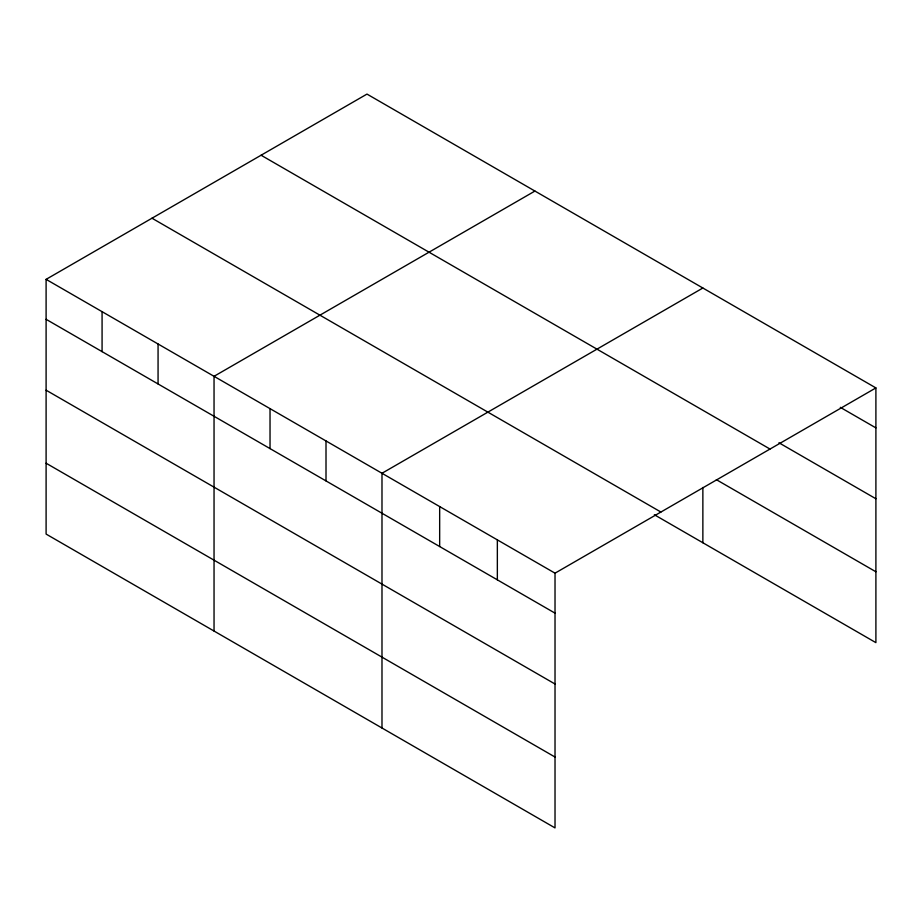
<?xml version="1.0" encoding="UTF-8"?>
<svg xmlns="http://www.w3.org/2000/svg" width="922" height="922" viewBox="0 0 922 922"><rect width="100%" height="100%" fill="white"/><g stroke="black" fill="none" stroke-linecap="round" stroke-linejoin="round"><path stroke-width="1.38" d="M46.1 279.354L555.021 573.173L555.021 827.91L46.1 534.08L46.1 279.354L366.979 94.09L875.9 387.92L875.9 642.646L654.343 514.741M534.921 191.061L214.042 376.314L214.042 631.04M702.864 288.021L381.985 473.274L381.985 728M555.021 573.173L875.9 387.92M840.311 407.34L875.9 427.889M778.952 442.779L875.9 498.756M261.087 155.23L770.008 449.049M716.359 479.671L875.9 571.778M151.992 218.214L660.913 512.044M46.1 319.312L555.021 613.142M46.1 390.19L555.021 684.009M46.1 463.213L555.021 757.031M702.864 487.473L702.864 542.747M497.35 539.877L497.35 579.846M439.667 506.57L439.667 546.539M326.008 440.958L326.008 480.915M270.031 408.63L270.031 448.599M158.065 343.998L158.065 383.955M102.077 311.671L102.077 351.639"/></g></svg>
